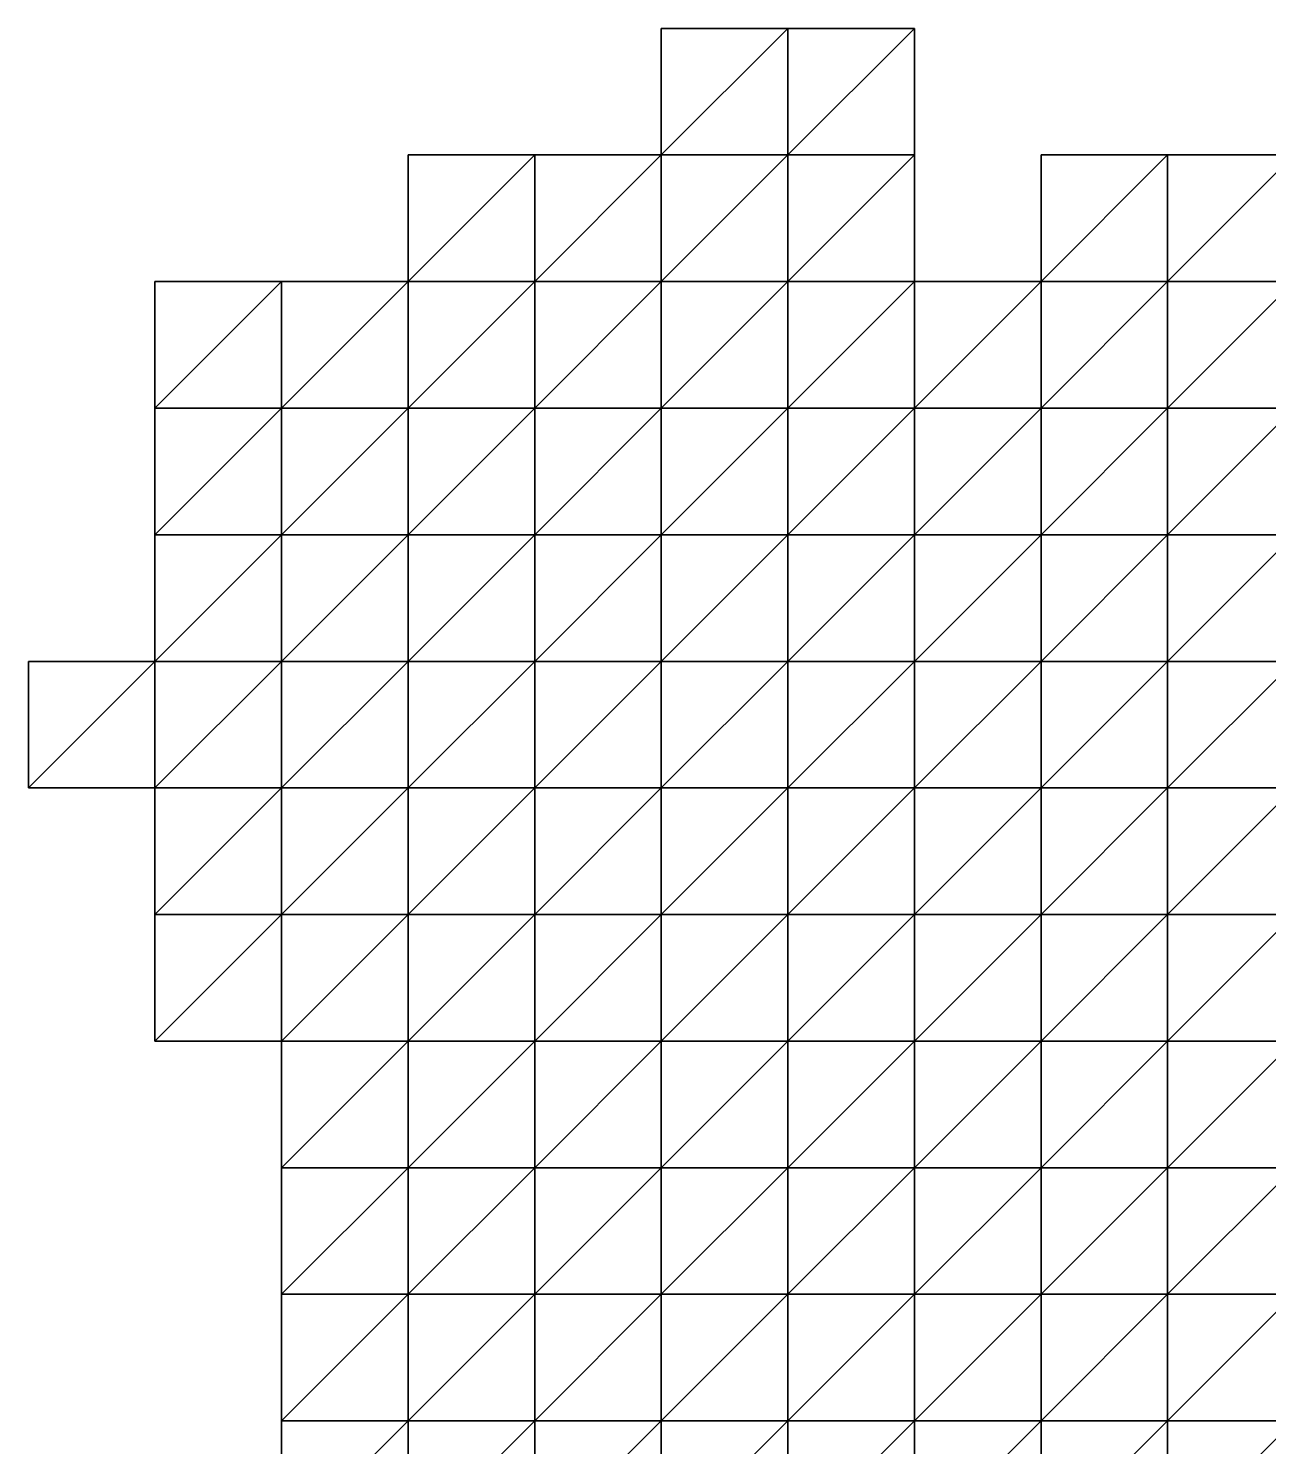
# Model space of a CAD drawing. Extents: x 292020 to 295740, y 4557680 to 4560040.
# Drawn here: x 292560 to 292756, y 4557855.9 to 4558080 of the extents above; entities that cross this region are included whole.
import ezdxf

# ---------------------------------------------------------------- set-up
doc = ezdxf.new("R2010")
doc.units = 0
doc.layers.add('RUN201_4_-_RUN201_NODOMAIN5_20X', color=7, linetype='CONTINUOUS')

msp = doc.modelspace()

# ---------------------------------------------------------------- linework, layer by layer
at = {"layer": 'RUN201_4_-_RUN201_NODOMAIN5_20X'}
for points in [[(292660, 4558080, 1900), (292660, 4558060, 1900), (292680, 4558080, 1900)], [(292680, 4558080, 1900), (292660, 4558060, 1900), (292680, 4558060, 1900)], [(292680, 4558080, 1920), (292660, 4558060, 1920), (292660, 4558080, 1920)], [(292680, 4558060, 1920), (292660, 4558060, 1920), (292680, 4558080, 1920)], [(292680, 4558080, 1900), (292660, 4558080, 1920), (292660, 4558080, 1900)], [(292680, 4558080, 1920), (292660, 4558080, 1920), (292680, 4558080, 1900)], [(292660, 4558080, 1900), (292660, 4558060, 1920), (292660, 4558060, 1900)], [(292660, 4558080, 1920), (292660, 4558060, 1920), (292660, 4558080, 1900)], [(292680, 4558080, 1900), (292680, 4558060, 1900), (292700, 4558080, 1900)], [(292700, 4558080, 1900), (292680, 4558060, 1900), (292700, 4558060, 1900)], [(292700, 4558080, 1920), (292680, 4558060, 1920), (292680, 4558080, 1920)], [(292700, 4558060, 1920), (292680, 4558060, 1920), (292700, 4558080, 1920)], [(292700, 4558080, 1900), (292680, 4558080, 1920), (292680, 4558080, 1900)], [(292700, 4558080, 1920), (292680, 4558080, 1920), (292700, 4558080, 1900)], [(292700, 4558060, 1900), (292700, 4558060, 1920), (292700, 4558080, 1900)], [(292700, 4558080, 1900), (292700, 4558060, 1920), (292700, 4558080, 1920)], [(292620, 4558060, 1900), (292620, 4558040, 1900), (292640, 4558060, 1900)], [(292640, 4558060, 1900), (292620, 4558040, 1900), (292640, 4558040, 1900)], [(292640, 4558060, 1920), (292620, 4558040, 1920), (292620, 4558060, 1920)], [(292640, 4558040, 1920), (292620, 4558040, 1920), (292640, 4558060, 1920)], [(292640, 4558060, 1900), (292620, 4558060, 1920), (292620, 4558060, 1900)], [(292640, 4558060, 1920), (292620, 4558060, 1920), (292640, 4558060, 1900)], [(292620, 4558060, 1900), (292620, 4558040, 1920), (292620, 4558040, 1900)], [(292620, 4558060, 1920), (292620, 4558040, 1920), (292620, 4558060, 1900)], [(292640, 4558060, 1900), (292640, 4558040, 1900), (292660, 4558060, 1900)], [(292660, 4558060, 1900), (292640, 4558040, 1900), (292660, 4558040, 1900)], [(292660, 4558060, 1920), (292640, 4558040, 1920), (292640, 4558060, 1920)], [(292660, 4558040, 1920), (292640, 4558040, 1920), (292660, 4558060, 1920)], [(292660, 4558060, 1900), (292640, 4558060, 1920), (292640, 4558060, 1900)], [(292660, 4558060, 1920), (292640, 4558060, 1920), (292660, 4558060, 1900)], [(292660, 4558060, 1880), (292660, 4558040, 1880), (292680, 4558060, 1880)], [(292680, 4558060, 1880), (292660, 4558040, 1880), (292680, 4558040, 1880)], [(292680, 4558060, 1880), (292660, 4558060, 1900), (292660, 4558060, 1880)], [(292680, 4558060, 1900), (292660, 4558060, 1900), (292680, 4558060, 1880)], [(292660, 4558060, 1880), (292660, 4558040, 1900), (292660, 4558040, 1880)], [(292660, 4558060, 1900), (292660, 4558040, 1900), (292660, 4558060, 1880)], [(292680, 4558060, 1920), (292660, 4558040, 1920), (292660, 4558060, 1920)], [(292680, 4558040, 1920), (292660, 4558040, 1920), (292680, 4558060, 1920)], [(292680, 4558060, 1880), (292680, 4558040, 1880), (292700, 4558060, 1880)], [(292700, 4558060, 1880), (292680, 4558040, 1880), (292700, 4558040, 1880)], [(292700, 4558060, 1880), (292680, 4558060, 1900), (292680, 4558060, 1880)], [(292700, 4558060, 1900), (292680, 4558060, 1900), (292700, 4558060, 1880)], [(292700, 4558060, 1920), (292680, 4558040, 1920), (292680, 4558060, 1920)], [(292700, 4558040, 1920), (292680, 4558040, 1920), (292700, 4558060, 1920)], [(292700, 4558040, 1880), (292700, 4558040, 1900), (292700, 4558060, 1880)], [(292700, 4558060, 1880), (292700, 4558040, 1900), (292700, 4558060, 1900)], [(292700, 4558040, 1900), (292700, 4558040, 1920), (292700, 4558060, 1900)], [(292700, 4558060, 1900), (292700, 4558040, 1920), (292700, 4558060, 1920)], [(292720, 4558060, 1900), (292720, 4558040, 1900), (292740, 4558060, 1900)], [(292740, 4558060, 1900), (292720, 4558040, 1900), (292740, 4558040, 1900)], [(292740, 4558060, 1920), (292720, 4558040, 1920), (292720, 4558060, 1920)], [(292740, 4558040, 1920), (292720, 4558040, 1920), (292740, 4558060, 1920)], [(292740, 4558060, 1900), (292720, 4558060, 1920), (292720, 4558060, 1900)], [(292740, 4558060, 1920), (292720, 4558060, 1920), (292740, 4558060, 1900)], [(292720, 4558060, 1900), (292720, 4558040, 1920), (292720, 4558040, 1900)], [(292720, 4558060, 1920), (292720, 4558040, 1920), (292720, 4558060, 1900)], [(292740, 4558060, 1880), (292740, 4558040, 1880), (292760, 4558060, 1880)], [(292760, 4558060, 1880), (292740, 4558040, 1880), (292760, 4558040, 1880)], [(292760, 4558060, 1880), (292740, 4558060, 1900), (292740, 4558060, 1880)], [(292760, 4558060, 1900), (292740, 4558060, 1900), (292760, 4558060, 1880)], [(292740, 4558060, 1880), (292740, 4558040, 1900), (292740, 4558040, 1880)], [(292740, 4558060, 1900), (292740, 4558040, 1900), (292740, 4558060, 1880)], [(292760, 4558060, 1920), (292740, 4558040, 1920), (292740, 4558060, 1920)], [(292760, 4558040, 1920), (292740, 4558040, 1920), (292760, 4558060, 1920)], [(292760, 4558060, 1900), (292740, 4558060, 1920), (292740, 4558060, 1900)], [(292760, 4558060, 1920), (292740, 4558060, 1920), (292760, 4558060, 1900)], [(292580, 4558040, 1900), (292580, 4558020, 1900), (292600, 4558040, 1900)], [(292600, 4558040, 1900), (292580, 4558020, 1900), (292600, 4558020, 1900)], [(292600, 4558040, 1920), (292580, 4558020, 1920), (292580, 4558040, 1920)], [(292600, 4558020, 1920), (292580, 4558020, 1920), (292600, 4558040, 1920)], [(292600, 4558040, 1900), (292580, 4558040, 1920), (292580, 4558040, 1900)], [(292600, 4558040, 1920), (292580, 4558040, 1920), (292600, 4558040, 1900)], [(292580, 4558040, 1900), (292580, 4558020, 1920), (292580, 4558020, 1900)], [(292580, 4558040, 1920), (292580, 4558020, 1920), (292580, 4558040, 1900)], [(292600, 4558040, 1900), (292600, 4558020, 1900), (292620, 4558040, 1900)], [(292620, 4558040, 1900), (292600, 4558020, 1900), (292620, 4558020, 1900)], [(292620, 4558040, 1920), (292600, 4558020, 1920), (292600, 4558040, 1920)], [(292620, 4558020, 1920), (292600, 4558020, 1920), (292620, 4558040, 1920)], [(292620, 4558040, 1900), (292600, 4558040, 1920), (292600, 4558040, 1900)], [(292620, 4558040, 1920), (292600, 4558040, 1920), (292620, 4558040, 1900)], [(292620, 4558040, 1880), (292620, 4558020, 1880), (292640, 4558040, 1880)], [(292640, 4558040, 1880), (292620, 4558020, 1880), (292640, 4558020, 1880)], [(292640, 4558040, 1880), (292620, 4558040, 1900), (292620, 4558040, 1880)], [(292640, 4558040, 1900), (292620, 4558040, 1900), (292640, 4558040, 1880)], [(292620, 4558040, 1880), (292620, 4558020, 1900), (292620, 4558020, 1880)], [(292620, 4558040, 1900), (292620, 4558020, 1900), (292620, 4558040, 1880)], [(292640, 4558040, 1920), (292620, 4558020, 1920), (292620, 4558040, 1920)], [(292640, 4558020, 1920), (292620, 4558020, 1920), (292640, 4558040, 1920)], [(292640, 4558040, 1880), (292640, 4558020, 1880), (292660, 4558040, 1880)], [(292660, 4558040, 1880), (292640, 4558020, 1880), (292660, 4558020, 1880)], [(292660, 4558040, 1880), (292640, 4558040, 1900), (292640, 4558040, 1880)], [(292660, 4558040, 1900), (292640, 4558040, 1900), (292660, 4558040, 1880)], [(292660, 4558040, 1920), (292640, 4558020, 1920), (292640, 4558040, 1920)], [(292660, 4558020, 1920), (292640, 4558020, 1920), (292660, 4558040, 1920)], [(292660, 4558040, 1860), (292660, 4558020, 1860), (292680, 4558040, 1860)], [(292680, 4558040, 1860), (292660, 4558020, 1860), (292680, 4558020, 1860)], [(292680, 4558040, 1860), (292660, 4558040, 1880), (292660, 4558040, 1860)], [(292680, 4558040, 1880), (292660, 4558040, 1880), (292680, 4558040, 1860)], [(292660, 4558040, 1860), (292660, 4558020, 1880), (292660, 4558020, 1860)], [(292660, 4558040, 1880), (292660, 4558020, 1880), (292660, 4558040, 1860)], [(292680, 4558040, 1920), (292660, 4558020, 1920), (292660, 4558040, 1920)], [(292680, 4558020, 1920), (292660, 4558020, 1920), (292680, 4558040, 1920)], [(292680, 4558040, 1860), (292680, 4558020, 1860), (292700, 4558040, 1860)], [(292700, 4558040, 1860), (292680, 4558020, 1860), (292700, 4558020, 1860)], [(292700, 4558040, 1860), (292680, 4558040, 1880), (292680, 4558040, 1860)], [(292700, 4558040, 1880), (292680, 4558040, 1880), (292700, 4558040, 1860)], [(292700, 4558040, 1900), (292680, 4558020, 1900), (292680, 4558040, 1900)], [(292700, 4558020, 1900), (292680, 4558020, 1900), (292700, 4558040, 1900)], [(292680, 4558020, 1900), (292680, 4558020, 1920), (292680, 4558040, 1900)], [(292680, 4558040, 1900), (292680, 4558020, 1920), (292680, 4558040, 1920)], [(292680, 4558040, 1900), (292680, 4558040, 1920), (292700, 4558040, 1900)], [(292700, 4558040, 1900), (292680, 4558040, 1920), (292700, 4558040, 1920)], [(292700, 4558020, 1860), (292700, 4558020, 1880), (292700, 4558040, 1860)], [(292700, 4558040, 1860), (292700, 4558020, 1880), (292700, 4558040, 1880)], [(292700, 4558040, 1880), (292700, 4558020, 1880), (292720, 4558040, 1880)], [(292720, 4558040, 1880), (292700, 4558020, 1880), (292720, 4558020, 1880)], [(292720, 4558040, 1880), (292700, 4558040, 1900), (292700, 4558040, 1880)], [(292720, 4558040, 1900), (292700, 4558040, 1900), (292720, 4558040, 1880)], [(292720, 4558040, 1920), (292700, 4558020, 1920), (292700, 4558040, 1920)], [(292720, 4558020, 1920), (292700, 4558020, 1920), (292720, 4558040, 1920)], [(292720, 4558040, 1900), (292700, 4558040, 1920), (292700, 4558040, 1900)], [(292720, 4558040, 1920), (292700, 4558040, 1920), (292720, 4558040, 1900)], [(292700, 4558040, 1900), (292700, 4558020, 1920), (292700, 4558020, 1900)], [(292700, 4558040, 1920), (292700, 4558020, 1920), (292700, 4558040, 1900)], [(292720, 4558040, 1880), (292720, 4558020, 1880), (292740, 4558040, 1880)], [(292740, 4558040, 1880), (292720, 4558020, 1880), (292740, 4558020, 1880)], [(292740, 4558040, 1880), (292720, 4558040, 1900), (292720, 4558040, 1880)], [(292740, 4558040, 1900), (292720, 4558040, 1900), (292740, 4558040, 1880)], [(292740, 4558040, 1920), (292720, 4558020, 1920), (292720, 4558040, 1920)], [(292740, 4558020, 1920), (292720, 4558020, 1920), (292740, 4558040, 1920)], [(292740, 4558040, 1860), (292740, 4558020, 1860), (292760, 4558040, 1860)], [(292760, 4558040, 1860), (292740, 4558020, 1860), (292760, 4558020, 1860)], [(292760, 4558040, 1860), (292740, 4558040, 1880), (292740, 4558040, 1860)], [(292760, 4558040, 1880), (292740, 4558040, 1880), (292760, 4558040, 1860)], [(292740, 4558040, 1860), (292740, 4558020, 1880), (292740, 4558020, 1860)], [(292740, 4558040, 1880), (292740, 4558020, 1880), (292740, 4558040, 1860)], [(292760, 4558040, 1920), (292740, 4558020, 1920), (292740, 4558040, 1920)], [(292760, 4558020, 1920), (292740, 4558020, 1920), (292760, 4558040, 1920)], [(292580, 4558020, 1900), (292580, 4558000, 1900), (292600, 4558020, 1900)], [(292600, 4558020, 1900), (292580, 4558000, 1900), (292600, 4558000, 1900)], [(292600, 4558020, 1920), (292580, 4558000, 1920), (292580, 4558020, 1920)], [(292600, 4558000, 1920), (292580, 4558000, 1920), (292600, 4558020, 1920)], [(292580, 4558020, 1900), (292580, 4558000, 1920), (292580, 4558000, 1900)], [(292580, 4558020, 1920), (292580, 4558000, 1920), (292580, 4558020, 1900)], [(292600, 4558020, 1880), (292600, 4558000, 1880), (292620, 4558020, 1880)], [(292620, 4558020, 1880), (292600, 4558000, 1880), (292620, 4558000, 1880)], [(292620, 4558020, 1880), (292600, 4558020, 1900), (292600, 4558020, 1880)], [(292620, 4558020, 1900), (292600, 4558020, 1900), (292620, 4558020, 1880)], [(292600, 4558020, 1880), (292600, 4558000, 1900), (292600, 4558000, 1880)], [(292600, 4558020, 1900), (292600, 4558000, 1900), (292600, 4558020, 1880)], [(292620, 4558020, 1920), (292600, 4558000, 1920), (292600, 4558020, 1920)], [(292620, 4558000, 1920), (292600, 4558000, 1920), (292620, 4558020, 1920)], [(292620, 4558020, 1860), (292620, 4558000, 1860), (292640, 4558020, 1860)], [(292640, 4558020, 1860), (292620, 4558000, 1860), (292640, 4558000, 1860)], [(292640, 4558020, 1860), (292620, 4558020, 1880), (292620, 4558020, 1860)], [(292640, 4558020, 1880), (292620, 4558020, 1880), (292640, 4558020, 1860)], [(292620, 4558020, 1860), (292620, 4558000, 1880), (292620, 4558000, 1860)], [(292620, 4558020, 1880), (292620, 4558000, 1880), (292620, 4558020, 1860)], [(292640, 4558020, 1920), (292620, 4558000, 1920), (292620, 4558020, 1920)], [(292640, 4558000, 1920), (292620, 4558000, 1920), (292640, 4558020, 1920)], [(292640, 4558020, 1860), (292640, 4558000, 1860), (292660, 4558020, 1860)], [(292660, 4558020, 1860), (292640, 4558000, 1860), (292660, 4558000, 1860)], [(292660, 4558020, 1860), (292640, 4558020, 1880), (292640, 4558020, 1860)], [(292660, 4558020, 1880), (292640, 4558020, 1880), (292660, 4558020, 1860)], [(292660, 4558020, 1920), (292640, 4558000, 1920), (292640, 4558020, 1920)], [(292660, 4558000, 1920), (292640, 4558000, 1920), (292660, 4558020, 1920)], [(292660, 4558020, 1840), (292660, 4558000, 1840), (292680, 4558020, 1840)], [(292680, 4558020, 1840), (292660, 4558000, 1840), (292680, 4558000, 1840)], [(292680, 4558020, 1840), (292660, 4558020, 1860), (292660, 4558020, 1840)], [(292680, 4558020, 1860), (292660, 4558020, 1860), (292680, 4558020, 1840)], [(292660, 4558020, 1840), (292660, 4558000, 1860), (292660, 4558000, 1840)], [(292660, 4558020, 1860), (292660, 4558000, 1860), (292660, 4558020, 1840)], [(292680, 4558020, 1900), (292660, 4558000, 1900), (292660, 4558020, 1900)], [(292680, 4558000, 1900), (292660, 4558000, 1900), (292680, 4558020, 1900)], [(292660, 4558000, 1900), (292660, 4558000, 1920), (292660, 4558020, 1900)], [(292660, 4558020, 1900), (292660, 4558000, 1920), (292660, 4558020, 1920)], [(292660, 4558020, 1900), (292660, 4558020, 1920), (292680, 4558020, 1900)], [(292680, 4558020, 1900), (292660, 4558020, 1920), (292680, 4558020, 1920)], [(292680, 4558020, 1840), (292680, 4558000, 1840), (292700, 4558020, 1840)], [(292700, 4558020, 1840), (292680, 4558000, 1840), (292700, 4558000, 1840)], [(292700, 4558020, 1840), (292680, 4558020, 1860), (292680, 4558020, 1840)], [(292700, 4558020, 1860), (292680, 4558020, 1860), (292700, 4558020, 1840)], [(292700, 4558020, 1920), (292680, 4558000, 1920), (292680, 4558020, 1920)], [(292700, 4558000, 1920), (292680, 4558000, 1920), (292700, 4558020, 1920)], [(292700, 4558020, 1900), (292680, 4558020, 1920), (292680, 4558020, 1900)], [(292700, 4558020, 1920), (292680, 4558020, 1920), (292700, 4558020, 1900)], [(292680, 4558020, 1900), (292680, 4558000, 1920), (292680, 4558000, 1900)], [(292680, 4558020, 1920), (292680, 4558000, 1920), (292680, 4558020, 1900)], [(292700, 4558000, 1840), (292700, 4558000, 1860), (292700, 4558020, 1840)], [(292700, 4558020, 1840), (292700, 4558000, 1860), (292700, 4558020, 1860)], [(292700, 4558020, 1860), (292700, 4558000, 1860), (292720, 4558020, 1860)], [(292720, 4558020, 1860), (292700, 4558000, 1860), (292720, 4558000, 1860)], [(292720, 4558020, 1860), (292700, 4558020, 1880), (292700, 4558020, 1860)], [(292720, 4558020, 1880), (292700, 4558020, 1880), (292720, 4558020, 1860)], [(292720, 4558020, 1920), (292700, 4558000, 1920), (292700, 4558020, 1920)], [(292720, 4558000, 1920), (292700, 4558000, 1920), (292720, 4558020, 1920)], [(292720, 4558020, 1860), (292720, 4558000, 1860), (292740, 4558020, 1860)], [(292740, 4558020, 1860), (292720, 4558000, 1860), (292740, 4558000, 1860)], [(292740, 4558020, 1860), (292720, 4558020, 1880), (292720, 4558020, 1860)], [(292740, 4558020, 1880), (292720, 4558020, 1880), (292740, 4558020, 1860)], [(292740, 4558020, 1920), (292720, 4558000, 1920), (292720, 4558020, 1920)], [(292740, 4558000, 1920), (292720, 4558000, 1920), (292740, 4558020, 1920)], [(292740, 4558020, 1840), (292740, 4558000, 1840), (292760, 4558020, 1840)], [(292760, 4558020, 1840), (292740, 4558000, 1840), (292760, 4558000, 1840)], [(292760, 4558020, 1840), (292740, 4558020, 1860), (292740, 4558020, 1840)], [(292760, 4558020, 1860), (292740, 4558020, 1860), (292760, 4558020, 1840)], [(292740, 4558020, 1840), (292740, 4558000, 1860), (292740, 4558000, 1840)], [(292740, 4558020, 1860), (292740, 4558000, 1860), (292740, 4558020, 1840)], [(292760, 4558020, 1920), (292740, 4558000, 1920), (292740, 4558020, 1920)], [(292760, 4558000, 1920), (292740, 4558000, 1920), (292760, 4558020, 1920)], [(292580, 4558000, 1880), (292580, 4557980, 1880), (292600, 4558000, 1880)], [(292600, 4558000, 1880), (292580, 4557980, 1880), (292600, 4557980, 1880)], [(292600, 4558000, 1880), (292580, 4558000, 1900), (292580, 4558000, 1880)], [(292600, 4558000, 1900), (292580, 4558000, 1900), (292600, 4558000, 1880)], [(292580, 4558000, 1880), (292580, 4557980, 1900), (292580, 4557980, 1880)], [(292580, 4558000, 1900), (292580, 4557980, 1900), (292580, 4558000, 1880)], [(292600, 4558000, 1920), (292580, 4557980, 1920), (292580, 4558000, 1920)], [(292600, 4557980, 1920), (292580, 4557980, 1920), (292600, 4558000, 1920)], [(292580, 4558000, 1900), (292580, 4557980, 1920), (292580, 4557980, 1900)], [(292580, 4558000, 1920), (292580, 4557980, 1920), (292580, 4558000, 1900)], [(292600, 4558000, 1860), (292600, 4557980, 1860), (292620, 4558000, 1860)], [(292620, 4558000, 1860), (292600, 4557980, 1860), (292620, 4557980, 1860)], [(292620, 4558000, 1860), (292600, 4558000, 1880), (292600, 4558000, 1860)], [(292620, 4558000, 1880), (292600, 4558000, 1880), (292620, 4558000, 1860)], [(292600, 4558000, 1860), (292600, 4557980, 1880), (292600, 4557980, 1860)], [(292600, 4558000, 1880), (292600, 4557980, 1880), (292600, 4558000, 1860)], [(292620, 4558000, 1920), (292600, 4557980, 1920), (292600, 4558000, 1920)], [(292620, 4557980, 1920), (292600, 4557980, 1920), (292620, 4558000, 1920)], [(292620, 4558000, 1840), (292620, 4557980, 1840), (292640, 4558000, 1840)], [(292640, 4558000, 1840), (292620, 4557980, 1840), (292640, 4557980, 1840)], [(292640, 4558000, 1840), (292620, 4558000, 1860), (292620, 4558000, 1840)], [(292640, 4558000, 1860), (292620, 4558000, 1860), (292640, 4558000, 1840)], [(292620, 4558000, 1840), (292620, 4557980, 1860), (292620, 4557980, 1840)], [(292620, 4558000, 1860), (292620, 4557980, 1860), (292620, 4558000, 1840)], [(292640, 4558000, 1920), (292620, 4557980, 1920), (292620, 4558000, 1920)], [(292640, 4557980, 1920), (292620, 4557980, 1920), (292640, 4558000, 1920)], [(292640, 4558000, 1840), (292640, 4557980, 1840), (292660, 4558000, 1840)], [(292660, 4558000, 1840), (292640, 4557980, 1840), (292660, 4557980, 1840)], [(292660, 4558000, 1840), (292640, 4558000, 1860), (292640, 4558000, 1840)], [(292660, 4558000, 1860), (292640, 4558000, 1860), (292660, 4558000, 1840)], [(292660, 4558000, 1920), (292640, 4557980, 1920), (292640, 4558000, 1920)], [(292660, 4557980, 1920), (292640, 4557980, 1920), (292660, 4558000, 1920)], [(292660, 4558000, 1820), (292660, 4557980, 1820), (292680, 4558000, 1820)], [(292680, 4558000, 1820), (292660, 4557980, 1820), (292680, 4557980, 1820)], [(292680, 4558000, 1820), (292660, 4558000, 1840), (292660, 4558000, 1820)], [(292680, 4558000, 1840), (292660, 4558000, 1840), (292680, 4558000, 1820)], [(292660, 4558000, 1820), (292660, 4557980, 1840), (292660, 4557980, 1820)], [(292660, 4558000, 1840), (292660, 4557980, 1840), (292660, 4558000, 1820)], [(292680, 4558000, 1900), (292660, 4557980, 1900), (292660, 4558000, 1900)], [(292680, 4557980, 1900), (292660, 4557980, 1900), (292680, 4558000, 1900)], [(292660, 4557980, 1900), (292660, 4557980, 1920), (292660, 4558000, 1900)], [(292660, 4558000, 1900), (292660, 4557980, 1920), (292660, 4558000, 1920)], [(292680, 4558000, 1820), (292680, 4557980, 1820), (292700, 4558000, 1820)], [(292700, 4558000, 1820), (292680, 4557980, 1820), (292700, 4557980, 1820)], [(292700, 4558000, 1820), (292680, 4558000, 1840), (292680, 4558000, 1820)], [(292700, 4558000, 1840), (292680, 4558000, 1840), (292700, 4558000, 1820)], [(292700, 4558000, 1900), (292680, 4557980, 1900), (292680, 4558000, 1900)], [(292700, 4557980, 1900), (292680, 4557980, 1900), (292700, 4558000, 1900)], [(292680, 4558000, 1900), (292680, 4558000, 1920), (292700, 4558000, 1900)], [(292700, 4558000, 1900), (292680, 4558000, 1920), (292700, 4558000, 1920)], [(292700, 4557980, 1820), (292700, 4557980, 1840), (292700, 4558000, 1820)], [(292700, 4558000, 1820), (292700, 4557980, 1840), (292700, 4558000, 1840)], [(292700, 4558000, 1840), (292700, 4557980, 1840), (292720, 4558000, 1840)], [(292720, 4558000, 1840), (292700, 4557980, 1840), (292720, 4557980, 1840)], [(292720, 4558000, 1840), (292700, 4558000, 1860), (292700, 4558000, 1840)], [(292720, 4558000, 1860), (292700, 4558000, 1860), (292720, 4558000, 1840)], [(292720, 4558000, 1920), (292700, 4557980, 1920), (292700, 4558000, 1920)], [(292720, 4557980, 1920), (292700, 4557980, 1920), (292720, 4558000, 1920)], [(292700, 4558000, 1900), (292700, 4557980, 1920), (292700, 4557980, 1900)], [(292700, 4558000, 1920), (292700, 4557980, 1920), (292700, 4558000, 1900)], [(292720, 4558000, 1840), (292720, 4557980, 1840), (292740, 4558000, 1840)], [(292740, 4558000, 1840), (292720, 4557980, 1840), (292740, 4557980, 1840)], [(292740, 4558000, 1840), (292720, 4558000, 1860), (292720, 4558000, 1840)], [(292740, 4558000, 1860), (292720, 4558000, 1860), (292740, 4558000, 1840)], [(292740, 4558000, 1920), (292720, 4557980, 1920), (292720, 4558000, 1920)], [(292740, 4557980, 1920), (292720, 4557980, 1920), (292740, 4558000, 1920)], [(292740, 4558000, 1820), (292740, 4557980, 1820), (292760, 4558000, 1820)], [(292760, 4558000, 1820), (292740, 4557980, 1820), (292760, 4557980, 1820)], [(292760, 4558000, 1820), (292740, 4558000, 1840), (292740, 4558000, 1820)], [(292760, 4558000, 1840), (292740, 4558000, 1840), (292760, 4558000, 1820)], [(292740, 4558000, 1820), (292740, 4557980, 1840), (292740, 4557980, 1820)], [(292740, 4558000, 1840), (292740, 4557980, 1840), (292740, 4558000, 1820)], [(292760, 4558000, 1920), (292740, 4557980, 1920), (292740, 4558000, 1920)], [(292760, 4557980, 1920), (292740, 4557980, 1920), (292760, 4558000, 1920)], [(292560, 4557980, 1900), (292560, 4557960, 1900), (292580, 4557980, 1900)], [(292580, 4557980, 1900), (292560, 4557960, 1900), (292580, 4557960, 1900)], [(292580, 4557980, 1920), (292560, 4557960, 1920), (292560, 4557980, 1920)], [(292580, 4557960, 1920), (292560, 4557960, 1920), (292580, 4557980, 1920)], [(292580, 4557980, 1900), (292560, 4557980, 1920), (292560, 4557980, 1900)], [(292580, 4557980, 1920), (292560, 4557980, 1920), (292580, 4557980, 1900)], [(292560, 4557980, 1900), (292560, 4557960, 1920), (292560, 4557960, 1900)], [(292560, 4557980, 1920), (292560, 4557960, 1920), (292560, 4557980, 1900)], [(292580, 4557980, 1880), (292580, 4557960, 1880), (292600, 4557980, 1880)], [(292600, 4557980, 1880), (292580, 4557960, 1880), (292600, 4557960, 1880)], [(292580, 4557980, 1880), (292580, 4557960, 1900), (292580, 4557960, 1880)], [(292580, 4557980, 1900), (292580, 4557960, 1900), (292580, 4557980, 1880)], [(292600, 4557980, 1920), (292580, 4557960, 1920), (292580, 4557980, 1920)], [(292600, 4557960, 1920), (292580, 4557960, 1920), (292600, 4557980, 1920)], [(292600, 4557980, 1860), (292600, 4557960, 1860), (292620, 4557980, 1860)], [(292620, 4557980, 1860), (292600, 4557960, 1860), (292620, 4557960, 1860)], [(292600, 4557980, 1860), (292600, 4557960, 1880), (292600, 4557960, 1860)], [(292600, 4557980, 1880), (292600, 4557960, 1880), (292600, 4557980, 1860)], [(292620, 4557980, 1920), (292600, 4557960, 1920), (292600, 4557980, 1920)], [(292620, 4557960, 1920), (292600, 4557960, 1920), (292620, 4557980, 1920)], [(292620, 4557980, 1840), (292620, 4557960, 1840), (292640, 4557980, 1840)], [(292640, 4557980, 1840), (292620, 4557960, 1840), (292640, 4557960, 1840)], [(292620, 4557980, 1840), (292620, 4557960, 1860), (292620, 4557960, 1840)], [(292620, 4557980, 1860), (292620, 4557960, 1860), (292620, 4557980, 1840)], [(292640, 4557980, 1920), (292620, 4557960, 1920), (292620, 4557980, 1920)], [(292640, 4557960, 1920), (292620, 4557960, 1920), (292640, 4557980, 1920)], [(292640, 4557980, 1820), (292640, 4557960, 1820), (292660, 4557980, 1820)], [(292660, 4557980, 1820), (292640, 4557960, 1820), (292660, 4557960, 1820)], [(292660, 4557980, 1820), (292640, 4557980, 1840), (292640, 4557980, 1820)], [(292660, 4557980, 1840), (292640, 4557980, 1840), (292660, 4557980, 1820)], [(292640, 4557980, 1820), (292640, 4557960, 1840), (292640, 4557960, 1820)], [(292640, 4557980, 1840), (292640, 4557960, 1840), (292640, 4557980, 1820)], [(292660, 4557980, 1920), (292640, 4557960, 1920), (292640, 4557980, 1920)], [(292660, 4557960, 1920), (292640, 4557960, 1920), (292660, 4557980, 1920)], [(292660, 4557980, 1820), (292660, 4557960, 1820), (292680, 4557980, 1820)], [(292680, 4557980, 1820), (292660, 4557960, 1820), (292680, 4557960, 1820)], [(292680, 4557980, 1920), (292660, 4557960, 1920), (292660, 4557980, 1920)], [(292680, 4557960, 1920), (292660, 4557960, 1920), (292680, 4557980, 1920)], [(292680, 4557980, 1900), (292660, 4557980, 1920), (292660, 4557980, 1900)], [(292680, 4557980, 1920), (292660, 4557980, 1920), (292680, 4557980, 1900)], [(292680, 4557980, 1820), (292680, 4557960, 1820), (292700, 4557980, 1820)], [(292700, 4557980, 1820), (292680, 4557960, 1820), (292700, 4557960, 1820)], [(292700, 4557980, 1900), (292680, 4557960, 1900), (292680, 4557980, 1900)], [(292700, 4557960, 1900), (292680, 4557960, 1900), (292700, 4557980, 1900)], [(292680, 4557960, 1900), (292680, 4557960, 1920), (292680, 4557980, 1900)], [(292680, 4557980, 1900), (292680, 4557960, 1920), (292680, 4557980, 1920)], [(292700, 4557980, 1820), (292700, 4557960, 1820), (292720, 4557980, 1820)], [(292720, 4557980, 1820), (292700, 4557960, 1820), (292720, 4557960, 1820)], [(292720, 4557980, 1820), (292700, 4557980, 1840), (292700, 4557980, 1820)], [(292720, 4557980, 1840), (292700, 4557980, 1840), (292720, 4557980, 1820)], [(292720, 4557980, 1920), (292700, 4557960, 1920), (292700, 4557980, 1920)], [(292720, 4557960, 1920), (292700, 4557960, 1920), (292720, 4557980, 1920)], [(292700, 4557980, 1900), (292700, 4557960, 1920), (292700, 4557960, 1900)], [(292700, 4557980, 1920), (292700, 4557960, 1920), (292700, 4557980, 1900)], [(292720, 4557980, 1820), (292720, 4557960, 1820), (292740, 4557980, 1820)], [(292740, 4557980, 1820), (292720, 4557960, 1820), (292740, 4557960, 1820)], [(292740, 4557980, 1820), (292720, 4557980, 1840), (292720, 4557980, 1820)], [(292740, 4557980, 1840), (292720, 4557980, 1840), (292740, 4557980, 1820)], [(292740, 4557980, 1920), (292720, 4557960, 1920), (292720, 4557980, 1920)], [(292740, 4557960, 1920), (292720, 4557960, 1920), (292740, 4557980, 1920)], [(292740, 4557980, 1820), (292740, 4557960, 1820), (292760, 4557980, 1820)], [(292760, 4557980, 1820), (292740, 4557960, 1820), (292760, 4557960, 1820)], [(292760, 4557980, 1920), (292740, 4557960, 1920), (292740, 4557980, 1920)], [(292760, 4557960, 1920), (292740, 4557960, 1920), (292760, 4557980, 1920)], [(292560, 4557960, 1900), (292560, 4557960, 1920), (292580, 4557960, 1900)], [(292580, 4557960, 1900), (292560, 4557960, 1920), (292580, 4557960, 1920)], [(292580, 4557960, 1880), (292580, 4557960, 1900), (292600, 4557960, 1880)], [(292600, 4557960, 1880), (292580, 4557960, 1900), (292600, 4557960, 1900)], [(292580, 4557960, 1900), (292580, 4557940, 1900), (292600, 4557960, 1900)], [(292600, 4557960, 1900), (292580, 4557940, 1900), (292600, 4557940, 1900)], [(292600, 4557960, 1920), (292580, 4557940, 1920), (292580, 4557960, 1920)], [(292600, 4557940, 1920), (292580, 4557940, 1920), (292600, 4557960, 1920)], [(292580, 4557960, 1900), (292580, 4557940, 1920), (292580, 4557940, 1900)], [(292580, 4557960, 1920), (292580, 4557940, 1920), (292580, 4557960, 1900)], [(292600, 4557960, 1860), (292600, 4557960, 1880), (292620, 4557960, 1860)], [(292620, 4557960, 1860), (292600, 4557960, 1880), (292620, 4557960, 1880)], [(292600, 4557960, 1880), (292600, 4557940, 1880), (292620, 4557960, 1880)], [(292620, 4557960, 1880), (292600, 4557940, 1880), (292620, 4557940, 1880)], [(292600, 4557960, 1880), (292600, 4557940, 1900), (292600, 4557940, 1880)], [(292600, 4557960, 1900), (292600, 4557940, 1900), (292600, 4557960, 1880)], [(292620, 4557960, 1920), (292600, 4557940, 1920), (292600, 4557960, 1920)], [(292620, 4557940, 1920), (292600, 4557940, 1920), (292620, 4557960, 1920)], [(292620, 4557960, 1840), (292620, 4557960, 1860), (292640, 4557960, 1840)], [(292640, 4557960, 1840), (292620, 4557960, 1860), (292640, 4557960, 1860)], [(292620, 4557960, 1860), (292620, 4557940, 1860), (292640, 4557960, 1860)], [(292640, 4557960, 1860), (292620, 4557940, 1860), (292640, 4557940, 1860)], [(292620, 4557960, 1860), (292620, 4557940, 1880), (292620, 4557940, 1860)], [(292620, 4557960, 1880), (292620, 4557940, 1880), (292620, 4557960, 1860)], [(292640, 4557960, 1920), (292620, 4557940, 1920), (292620, 4557960, 1920)], [(292640, 4557940, 1920), (292620, 4557940, 1920), (292640, 4557960, 1920)], [(292640, 4557960, 1820), (292640, 4557960, 1840), (292660, 4557960, 1820)], [(292660, 4557960, 1820), (292640, 4557960, 1840), (292660, 4557960, 1840)], [(292640, 4557960, 1840), (292640, 4557940, 1840), (292660, 4557960, 1840)], [(292660, 4557960, 1840), (292640, 4557940, 1840), (292660, 4557940, 1840)], [(292640, 4557960, 1840), (292640, 4557940, 1860), (292640, 4557940, 1840)], [(292640, 4557960, 1860), (292640, 4557940, 1860), (292640, 4557960, 1840)], [(292660, 4557960, 1920), (292640, 4557940, 1920), (292640, 4557960, 1920)], [(292660, 4557940, 1920), (292640, 4557940, 1920), (292660, 4557960, 1920)], [(292660, 4557960, 1820), (292660, 4557940, 1820), (292680, 4557960, 1820)], [(292680, 4557960, 1820), (292660, 4557940, 1820), (292680, 4557940, 1820)], [(292660, 4557960, 1820), (292660, 4557940, 1840), (292660, 4557940, 1820)], [(292660, 4557960, 1840), (292660, 4557940, 1840), (292660, 4557960, 1820)], [(292680, 4557960, 1920), (292660, 4557940, 1920), (292660, 4557960, 1920)], [(292680, 4557940, 1920), (292660, 4557940, 1920), (292680, 4557960, 1920)], [(292680, 4557960, 1820), (292680, 4557940, 1820), (292700, 4557960, 1820)], [(292700, 4557960, 1820), (292680, 4557940, 1820), (292700, 4557940, 1820)], [(292700, 4557960, 1920), (292680, 4557940, 1920), (292680, 4557960, 1920)], [(292700, 4557940, 1920), (292680, 4557940, 1920), (292700, 4557960, 1920)], [(292700, 4557960, 1900), (292680, 4557960, 1920), (292680, 4557960, 1900)], [(292700, 4557960, 1920), (292680, 4557960, 1920), (292700, 4557960, 1900)], [(292700, 4557960, 1820), (292700, 4557940, 1820), (292720, 4557960, 1820)], [(292720, 4557960, 1820), (292700, 4557940, 1820), (292720, 4557940, 1820)], [(292720, 4557960, 1920), (292700, 4557940, 1920), (292700, 4557960, 1920)], [(292720, 4557940, 1920), (292700, 4557940, 1920), (292720, 4557960, 1920)], [(292720, 4557960, 1820), (292720, 4557940, 1820), (292740, 4557960, 1820)], [(292740, 4557960, 1820), (292720, 4557940, 1820), (292740, 4557940, 1820)], [(292740, 4557960, 1920), (292720, 4557940, 1920), (292720, 4557960, 1920)], [(292740, 4557940, 1920), (292720, 4557940, 1920), (292740, 4557960, 1920)], [(292740, 4557960, 1820), (292740, 4557940, 1820), (292760, 4557960, 1820)], [(292760, 4557960, 1820), (292740, 4557940, 1820), (292760, 4557940, 1820)], [(292760, 4557960, 1920), (292740, 4557940, 1920), (292740, 4557960, 1920)], [(292760, 4557940, 1920), (292740, 4557940, 1920), (292760, 4557960, 1920)], [(292580, 4557940, 1900), (292580, 4557920, 1900), (292600, 4557940, 1900)], [(292600, 4557940, 1900), (292580, 4557920, 1900), (292600, 4557920, 1900)], [(292600, 4557940, 1920), (292580, 4557920, 1920), (292580, 4557940, 1920)], [(292600, 4557920, 1920), (292580, 4557920, 1920), (292600, 4557940, 1920)], [(292580, 4557940, 1900), (292580, 4557920, 1920), (292580, 4557920, 1900)], [(292580, 4557940, 1920), (292580, 4557920, 1920), (292580, 4557940, 1900)], [(292600, 4557940, 1880), (292600, 4557920, 1880), (292620, 4557940, 1880)], [(292620, 4557940, 1880), (292600, 4557920, 1880), (292620, 4557920, 1880)], [(292600, 4557940, 1880), (292600, 4557920, 1900), (292600, 4557920, 1880)], [(292600, 4557940, 1900), (292600, 4557920, 1900), (292600, 4557940, 1880)], [(292620, 4557940, 1920), (292600, 4557920, 1920), (292600, 4557940, 1920)], [(292620, 4557920, 1920), (292600, 4557920, 1920), (292620, 4557940, 1920)], [(292620, 4557940, 1860), (292620, 4557920, 1860), (292640, 4557940, 1860)], [(292640, 4557940, 1860), (292620, 4557920, 1860), (292640, 4557920, 1860)], [(292620, 4557940, 1860), (292620, 4557920, 1880), (292620, 4557920, 1860)], [(292620, 4557940, 1880), (292620, 4557920, 1880), (292620, 4557940, 1860)], [(292640, 4557940, 1920), (292620, 4557920, 1920), (292620, 4557940, 1920)], [(292640, 4557920, 1920), (292620, 4557920, 1920), (292640, 4557940, 1920)], [(292640, 4557940, 1840), (292640, 4557920, 1840), (292660, 4557940, 1840)], [(292660, 4557940, 1840), (292640, 4557920, 1840), (292660, 4557920, 1840)], [(292640, 4557940, 1840), (292640, 4557920, 1860), (292640, 4557920, 1840)], [(292640, 4557940, 1860), (292640, 4557920, 1860), (292640, 4557940, 1840)], [(292660, 4557940, 1920), (292640, 4557920, 1920), (292640, 4557940, 1920)], [(292660, 4557920, 1920), (292640, 4557920, 1920), (292660, 4557940, 1920)], [(292660, 4557940, 1820), (292660, 4557920, 1820), (292680, 4557940, 1820)], [(292680, 4557940, 1820), (292660, 4557920, 1820), (292680, 4557920, 1820)], [(292660, 4557940, 1820), (292660, 4557920, 1840), (292660, 4557920, 1820)], [(292660, 4557940, 1840), (292660, 4557920, 1840), (292660, 4557940, 1820)], [(292680, 4557940, 1920), (292660, 4557920, 1920), (292660, 4557940, 1920)], [(292680, 4557920, 1920), (292660, 4557920, 1920), (292680, 4557940, 1920)], [(292680, 4557940, 1820), (292680, 4557920, 1820), (292700, 4557940, 1820)], [(292700, 4557940, 1820), (292680, 4557920, 1820), (292700, 4557920, 1820)], [(292700, 4557940, 1920), (292680, 4557920, 1920), (292680, 4557940, 1920)], [(292700, 4557920, 1920), (292680, 4557920, 1920), (292700, 4557940, 1920)], [(292700, 4557940, 1820), (292700, 4557920, 1820), (292720, 4557940, 1820)], [(292720, 4557940, 1820), (292700, 4557920, 1820), (292720, 4557920, 1820)], [(292720, 4557940, 1920), (292700, 4557920, 1920), (292700, 4557940, 1920)], [(292720, 4557920, 1920), (292700, 4557920, 1920), (292720, 4557940, 1920)], [(292720, 4557940, 1820), (292720, 4557920, 1820), (292740, 4557940, 1820)], [(292740, 4557940, 1820), (292720, 4557920, 1820), (292740, 4557920, 1820)], [(292740, 4557940, 1920), (292720, 4557920, 1920), (292720, 4557940, 1920)], [(292740, 4557920, 1920), (292720, 4557920, 1920), (292740, 4557940, 1920)], [(292740, 4557940, 1820), (292740, 4557920, 1820), (292760, 4557940, 1820)], [(292760, 4557940, 1820), (292740, 4557920, 1820), (292760, 4557920, 1820)], [(292760, 4557940, 1920), (292740, 4557920, 1920), (292740, 4557940, 1920)], [(292760, 4557920, 1920), (292740, 4557920, 1920), (292760, 4557940, 1920)], [(292580, 4557920, 1900), (292580, 4557920, 1920), (292600, 4557920, 1900)], [(292600, 4557920, 1900), (292580, 4557920, 1920), (292600, 4557920, 1920)], [(292600, 4557920, 1880), (292600, 4557920, 1900), (292620, 4557920, 1880)], [(292620, 4557920, 1880), (292600, 4557920, 1900), (292620, 4557920, 1900)], [(292600, 4557920, 1900), (292600, 4557900, 1900), (292620, 4557920, 1900)], [(292620, 4557920, 1900), (292600, 4557900, 1900), (292620, 4557900, 1900)], [(292620, 4557920, 1920), (292600, 4557900, 1920), (292600, 4557920, 1920)], [(292620, 4557900, 1920), (292600, 4557900, 1920), (292620, 4557920, 1920)], [(292600, 4557920, 1900), (292600, 4557900, 1920), (292600, 4557900, 1900)], [(292600, 4557920, 1920), (292600, 4557900, 1920), (292600, 4557920, 1900)], [(292620, 4557920, 1860), (292620, 4557920, 1880), (292640, 4557920, 1860)], [(292640, 4557920, 1860), (292620, 4557920, 1880), (292640, 4557920, 1880)], [(292620, 4557920, 1880), (292620, 4557900, 1880), (292640, 4557920, 1880)], [(292640, 4557920, 1880), (292620, 4557900, 1880), (292640, 4557900, 1880)], [(292620, 4557920, 1880), (292620, 4557900, 1900), (292620, 4557900, 1880)], [(292620, 4557920, 1900), (292620, 4557900, 1900), (292620, 4557920, 1880)], [(292640, 4557920, 1920), (292620, 4557900, 1920), (292620, 4557920, 1920)], [(292640, 4557900, 1920), (292620, 4557900, 1920), (292640, 4557920, 1920)], [(292640, 4557920, 1840), (292640, 4557920, 1860), (292660, 4557920, 1840)], [(292660, 4557920, 1840), (292640, 4557920, 1860), (292660, 4557920, 1860)], [(292640, 4557920, 1860), (292640, 4557900, 1860), (292660, 4557920, 1860)], [(292660, 4557920, 1860), (292640, 4557900, 1860), (292660, 4557900, 1860)], [(292640, 4557920, 1860), (292640, 4557900, 1880), (292640, 4557900, 1860)], [(292640, 4557920, 1880), (292640, 4557900, 1880), (292640, 4557920, 1860)], [(292660, 4557920, 1920), (292640, 4557900, 1920), (292640, 4557920, 1920)], [(292660, 4557900, 1920), (292640, 4557900, 1920), (292660, 4557920, 1920)], [(292660, 4557920, 1820), (292660, 4557920, 1840), (292680, 4557920, 1820)], [(292680, 4557920, 1820), (292660, 4557920, 1840), (292680, 4557920, 1840)], [(292660, 4557920, 1840), (292660, 4557900, 1840), (292680, 4557920, 1840)], [(292680, 4557920, 1840), (292660, 4557900, 1840), (292680, 4557900, 1840)], [(292660, 4557920, 1840), (292660, 4557900, 1860), (292660, 4557900, 1840)], [(292660, 4557920, 1860), (292660, 4557900, 1860), (292660, 4557920, 1840)], [(292680, 4557920, 1920), (292660, 4557900, 1920), (292660, 4557920, 1920)], [(292680, 4557900, 1920), (292660, 4557900, 1920), (292680, 4557920, 1920)], [(292680, 4557920, 1820), (292680, 4557900, 1820), (292700, 4557920, 1820)], [(292700, 4557920, 1820), (292680, 4557900, 1820), (292700, 4557900, 1820)], [(292680, 4557920, 1820), (292680, 4557900, 1840), (292680, 4557900, 1820)], [(292680, 4557920, 1840), (292680, 4557900, 1840), (292680, 4557920, 1820)], [(292700, 4557920, 1920), (292680, 4557900, 1920), (292680, 4557920, 1920)], [(292700, 4557900, 1920), (292680, 4557900, 1920), (292700, 4557920, 1920)], [(292700, 4557900, 1820), (292700, 4557900, 1840), (292700, 4557920, 1820)], [(292700, 4557920, 1820), (292700, 4557900, 1840), (292700, 4557920, 1840)], [(292700, 4557920, 1820), (292700, 4557920, 1840), (292720, 4557920, 1820)], [(292720, 4557920, 1820), (292700, 4557920, 1840), (292720, 4557920, 1840)], [(292700, 4557920, 1840), (292700, 4557900, 1840), (292720, 4557920, 1840)], [(292720, 4557920, 1840), (292700, 4557900, 1840), (292720, 4557900, 1840)], [(292720, 4557920, 1920), (292700, 4557900, 1920), (292700, 4557920, 1920)], [(292720, 4557900, 1920), (292700, 4557900, 1920), (292720, 4557920, 1920)], [(292720, 4557920, 1820), (292720, 4557920, 1840), (292740, 4557920, 1820)], [(292740, 4557920, 1820), (292720, 4557920, 1840), (292740, 4557920, 1840)], [(292720, 4557920, 1840), (292720, 4557900, 1840), (292740, 4557920, 1840)], [(292740, 4557920, 1840), (292720, 4557900, 1840), (292740, 4557900, 1840)], [(292740, 4557920, 1920), (292720, 4557900, 1920), (292720, 4557920, 1920)], [(292740, 4557900, 1920), (292720, 4557900, 1920), (292740, 4557920, 1920)], [(292740, 4557920, 1820), (292740, 4557920, 1840), (292760, 4557920, 1820)], [(292760, 4557920, 1820), (292740, 4557920, 1840), (292760, 4557920, 1840)], [(292740, 4557920, 1840), (292740, 4557900, 1840), (292760, 4557920, 1840)], [(292760, 4557920, 1840), (292740, 4557900, 1840), (292760, 4557900, 1840)], [(292760, 4557920, 1920), (292740, 4557900, 1920), (292740, 4557920, 1920)], [(292760, 4557900, 1920), (292740, 4557900, 1920), (292760, 4557920, 1920)], [(292600, 4557900, 1900), (292600, 4557880, 1900), (292620, 4557900, 1900)], [(292620, 4557900, 1900), (292600, 4557880, 1900), (292620, 4557880, 1900)], [(292620, 4557900, 1920), (292600, 4557880, 1920), (292600, 4557900, 1920)], [(292620, 4557880, 1920), (292600, 4557880, 1920), (292620, 4557900, 1920)], [(292600, 4557900, 1900), (292600, 4557880, 1920), (292600, 4557880, 1900)], [(292600, 4557900, 1920), (292600, 4557880, 1920), (292600, 4557900, 1900)], [(292620, 4557900, 1880), (292620, 4557880, 1880), (292640, 4557900, 1880)], [(292640, 4557900, 1880), (292620, 4557880, 1880), (292640, 4557880, 1880)], [(292620, 4557900, 1880), (292620, 4557880, 1900), (292620, 4557880, 1880)], [(292620, 4557900, 1900), (292620, 4557880, 1900), (292620, 4557900, 1880)], [(292640, 4557900, 1920), (292620, 4557880, 1920), (292620, 4557900, 1920)], [(292640, 4557880, 1920), (292620, 4557880, 1920), (292640, 4557900, 1920)], [(292640, 4557900, 1860), (292640, 4557880, 1860), (292660, 4557900, 1860)], [(292660, 4557900, 1860), (292640, 4557880, 1860), (292660, 4557880, 1860)], [(292640, 4557900, 1860), (292640, 4557880, 1880), (292640, 4557880, 1860)], [(292640, 4557900, 1880), (292640, 4557880, 1880), (292640, 4557900, 1860)], [(292660, 4557900, 1920), (292640, 4557880, 1920), (292640, 4557900, 1920)], [(292660, 4557880, 1920), (292640, 4557880, 1920), (292660, 4557900, 1920)], [(292660, 4557900, 1840), (292660, 4557880, 1840), (292680, 4557900, 1840)], [(292680, 4557900, 1840), (292660, 4557880, 1840), (292680, 4557880, 1840)], [(292660, 4557900, 1840), (292660, 4557880, 1860), (292660, 4557880, 1840)], [(292660, 4557900, 1860), (292660, 4557880, 1860), (292660, 4557900, 1840)], [(292680, 4557900, 1920), (292660, 4557880, 1920), (292660, 4557900, 1920)], [(292680, 4557880, 1920), (292660, 4557880, 1920), (292680, 4557900, 1920)], [(292680, 4557900, 1820), (292680, 4557880, 1820), (292700, 4557900, 1820)], [(292700, 4557900, 1820), (292680, 4557880, 1820), (292700, 4557880, 1820)], [(292680, 4557900, 1820), (292680, 4557880, 1840), (292680, 4557880, 1820)], [(292680, 4557900, 1840), (292680, 4557880, 1840), (292680, 4557900, 1820)], [(292700, 4557900, 1920), (292680, 4557880, 1920), (292680, 4557900, 1920)], [(292700, 4557880, 1920), (292680, 4557880, 1920), (292700, 4557900, 1920)], [(292700, 4557900, 1820), (292700, 4557880, 1820), (292720, 4557900, 1820)], [(292720, 4557900, 1820), (292700, 4557880, 1820), (292720, 4557880, 1820)], [(292720, 4557900, 1820), (292700, 4557900, 1840), (292700, 4557900, 1820)], [(292720, 4557900, 1840), (292700, 4557900, 1840), (292720, 4557900, 1820)], [(292720, 4557900, 1920), (292700, 4557880, 1920), (292700, 4557900, 1920)], [(292720, 4557880, 1920), (292700, 4557880, 1920), (292720, 4557900, 1920)], [(292720, 4557880, 1820), (292720, 4557880, 1840), (292720, 4557900, 1820)], [(292720, 4557900, 1820), (292720, 4557880, 1840), (292720, 4557900, 1840)], [(292720, 4557900, 1840), (292720, 4557880, 1840), (292740, 4557900, 1840)], [(292740, 4557900, 1840), (292720, 4557880, 1840), (292740, 4557880, 1840)], [(292740, 4557900, 1920), (292720, 4557880, 1920), (292720, 4557900, 1920)], [(292740, 4557880, 1920), (292720, 4557880, 1920), (292740, 4557900, 1920)], [(292740, 4557880, 1840), (292740, 4557880, 1860), (292740, 4557900, 1840)], [(292740, 4557900, 1840), (292740, 4557880, 1860), (292740, 4557900, 1860)], [(292740, 4557900, 1840), (292740, 4557900, 1860), (292760, 4557900, 1840)], [(292760, 4557900, 1840), (292740, 4557900, 1860), (292760, 4557900, 1860)], [(292740, 4557900, 1860), (292740, 4557880, 1860), (292760, 4557900, 1860)], [(292760, 4557900, 1860), (292740, 4557880, 1860), (292760, 4557880, 1860)], [(292760, 4557900, 1920), (292740, 4557880, 1920), (292740, 4557900, 1920)], [(292760, 4557880, 1920), (292740, 4557880, 1920), (292760, 4557900, 1920)], [(292600, 4557880, 1900), (292600, 4557860, 1900), (292620, 4557880, 1900)], [(292620, 4557880, 1900), (292600, 4557860, 1900), (292620, 4557860, 1900)], [(292620, 4557880, 1920), (292600, 4557860, 1920), (292600, 4557880, 1920)], [(292620, 4557860, 1920), (292600, 4557860, 1920), (292620, 4557880, 1920)], [(292600, 4557880, 1900), (292600, 4557860, 1920), (292600, 4557860, 1900)], [(292600, 4557880, 1920), (292600, 4557860, 1920), (292600, 4557880, 1900)], [(292620, 4557880, 1880), (292620, 4557860, 1880), (292640, 4557880, 1880)], [(292640, 4557880, 1880), (292620, 4557860, 1880), (292640, 4557860, 1880)], [(292620, 4557880, 1880), (292620, 4557860, 1900), (292620, 4557860, 1880)], [(292620, 4557880, 1900), (292620, 4557860, 1900), (292620, 4557880, 1880)], [(292640, 4557880, 1920), (292620, 4557860, 1920), (292620, 4557880, 1920)], [(292640, 4557860, 1920), (292620, 4557860, 1920), (292640, 4557880, 1920)], [(292640, 4557880, 1860), (292640, 4557860, 1860), (292660, 4557880, 1860)], [(292660, 4557880, 1860), (292640, 4557860, 1860), (292660, 4557860, 1860)], [(292640, 4557880, 1860), (292640, 4557860, 1880), (292640, 4557860, 1860)], [(292640, 4557880, 1880), (292640, 4557860, 1880), (292640, 4557880, 1860)], [(292660, 4557880, 1920), (292640, 4557860, 1920), (292640, 4557880, 1920)], [(292660, 4557860, 1920), (292640, 4557860, 1920), (292660, 4557880, 1920)], [(292660, 4557880, 1840), (292660, 4557860, 1840), (292680, 4557880, 1840)], [(292680, 4557880, 1840), (292660, 4557860, 1840), (292680, 4557860, 1840)], [(292660, 4557880, 1840), (292660, 4557860, 1860), (292660, 4557860, 1840)], [(292660, 4557880, 1860), (292660, 4557860, 1860), (292660, 4557880, 1840)], [(292680, 4557880, 1920), (292660, 4557860, 1920), (292660, 4557880, 1920)], [(292680, 4557860, 1920), (292660, 4557860, 1920), (292680, 4557880, 1920)], [(292680, 4557880, 1820), (292680, 4557880, 1840), (292700, 4557880, 1820)], [(292700, 4557880, 1820), (292680, 4557880, 1840), (292700, 4557880, 1840)], [(292680, 4557880, 1840), (292680, 4557860, 1840), (292700, 4557880, 1840)], [(292700, 4557880, 1840), (292680, 4557860, 1840), (292700, 4557860, 1840)], [(292700, 4557880, 1920), (292680, 4557860, 1920), (292680, 4557880, 1920)], [(292700, 4557860, 1920), (292680, 4557860, 1920), (292700, 4557880, 1920)], [(292700, 4557880, 1820), (292700, 4557880, 1840), (292720, 4557880, 1820)], [(292720, 4557880, 1820), (292700, 4557880, 1840), (292720, 4557880, 1840)], [(292700, 4557880, 1840), (292700, 4557860, 1840), (292720, 4557880, 1840)], [(292720, 4557880, 1840), (292700, 4557860, 1840), (292720, 4557860, 1840)], [(292720, 4557880, 1920), (292700, 4557860, 1920), (292700, 4557880, 1920)], [(292720, 4557860, 1920), (292700, 4557860, 1920), (292720, 4557880, 1920)], [(292720, 4557860, 1840), (292720, 4557860, 1860), (292720, 4557880, 1840)], [(292720, 4557880, 1840), (292720, 4557860, 1860), (292720, 4557880, 1860)], [(292720, 4557880, 1840), (292720, 4557880, 1860), (292740, 4557880, 1840)], [(292740, 4557880, 1840), (292720, 4557880, 1860), (292740, 4557880, 1860)], [(292720, 4557880, 1860), (292720, 4557860, 1860), (292740, 4557880, 1860)], [(292740, 4557880, 1860), (292720, 4557860, 1860), (292740, 4557860, 1860)], [(292740, 4557880, 1920), (292720, 4557860, 1920), (292720, 4557880, 1920)], [(292740, 4557860, 1920), (292720, 4557860, 1920), (292740, 4557880, 1920)], [(292740, 4557880, 1860), (292740, 4557860, 1860), (292760, 4557880, 1860)], [(292760, 4557880, 1860), (292740, 4557860, 1860), (292760, 4557860, 1860)], [(292760, 4557880, 1920), (292740, 4557860, 1920), (292740, 4557880, 1920)], [(292760, 4557860, 1920), (292740, 4557860, 1920), (292760, 4557880, 1920)], [(292600, 4557860, 1900), (292600, 4557840, 1900), (292620, 4557860, 1900)], [(292620, 4557860, 1900), (292600, 4557840, 1900), (292620, 4557840, 1900)], [(292620, 4557860, 1920), (292600, 4557840, 1920), (292600, 4557860, 1920)], [(292620, 4557840, 1920), (292600, 4557840, 1920), (292620, 4557860, 1920)], [(292600, 4557860, 1900), (292600, 4557840, 1920), (292600, 4557840, 1900)], [(292600, 4557860, 1920), (292600, 4557840, 1920), (292600, 4557860, 1900)], [(292620, 4557860, 1880), (292620, 4557840, 1880), (292640, 4557860, 1880)], [(292640, 4557860, 1880), (292620, 4557840, 1880), (292640, 4557840, 1880)], [(292620, 4557860, 1880), (292620, 4557840, 1900), (292620, 4557840, 1880)], [(292620, 4557860, 1900), (292620, 4557840, 1900), (292620, 4557860, 1880)], [(292640, 4557860, 1920), (292620, 4557840, 1920), (292620, 4557860, 1920)], [(292640, 4557840, 1920), (292620, 4557840, 1920), (292640, 4557860, 1920)], [(292640, 4557860, 1860), (292640, 4557840, 1860), (292660, 4557860, 1860)], [(292660, 4557860, 1860), (292640, 4557840, 1860), (292660, 4557840, 1860)], [(292640, 4557860, 1860), (292640, 4557840, 1880), (292640, 4557840, 1860)], [(292640, 4557860, 1880), (292640, 4557840, 1880), (292640, 4557860, 1860)], [(292660, 4557860, 1920), (292640, 4557840, 1920), (292640, 4557860, 1920)], [(292660, 4557840, 1920), (292640, 4557840, 1920), (292660, 4557860, 1920)], [(292660, 4557860, 1840), (292660, 4557840, 1840), (292680, 4557860, 1840)], [(292680, 4557860, 1840), (292660, 4557840, 1840), (292680, 4557840, 1840)], [(292660, 4557860, 1840), (292660, 4557840, 1860), (292660, 4557840, 1840)], [(292660, 4557860, 1860), (292660, 4557840, 1860), (292660, 4557860, 1840)], [(292680, 4557860, 1920), (292660, 4557840, 1920), (292660, 4557860, 1920)], [(292680, 4557840, 1920), (292660, 4557840, 1920), (292680, 4557860, 1920)], [(292680, 4557860, 1840), (292680, 4557840, 1840), (292700, 4557860, 1840)], [(292700, 4557860, 1840), (292680, 4557840, 1840), (292700, 4557840, 1840)], [(292700, 4557860, 1920), (292680, 4557840, 1920), (292680, 4557860, 1920)], [(292700, 4557840, 1920), (292680, 4557840, 1920), (292700, 4557860, 1920)], [(292700, 4557840, 1840), (292700, 4557840, 1860), (292700, 4557860, 1840)], [(292700, 4557860, 1840), (292700, 4557840, 1860), (292700, 4557860, 1860)], [(292700, 4557860, 1840), (292700, 4557860, 1860), (292720, 4557860, 1840)], [(292720, 4557860, 1840), (292700, 4557860, 1860), (292720, 4557860, 1860)], [(292700, 4557860, 1860), (292700, 4557840, 1860), (292720, 4557860, 1860)], [(292720, 4557860, 1860), (292700, 4557840, 1860), (292720, 4557840, 1860)], [(292720, 4557860, 1920), (292700, 4557840, 1920), (292700, 4557860, 1920)], [(292720, 4557840, 1920), (292700, 4557840, 1920), (292720, 4557860, 1920)], [(292720, 4557860, 1860), (292720, 4557840, 1860), (292740, 4557860, 1860)], [(292740, 4557860, 1860), (292720, 4557840, 1860), (292740, 4557840, 1860)], [(292740, 4557860, 1920), (292720, 4557840, 1920), (292720, 4557860, 1920)], [(292740, 4557840, 1920), (292720, 4557840, 1920), (292740, 4557860, 1920)], [(292740, 4557860, 1860), (292740, 4557840, 1860), (292760, 4557860, 1860)], [(292760, 4557860, 1860), (292740, 4557840, 1860), (292760, 4557840, 1860)], [(292760, 4557860, 1920), (292740, 4557840, 1920), (292740, 4557860, 1920)], [(292760, 4557840, 1920), (292740, 4557840, 1920), (292760, 4557860, 1920)]]:
    msp.add_3dface(points, dxfattribs=at)

doc.saveas('drawing.dxf')
